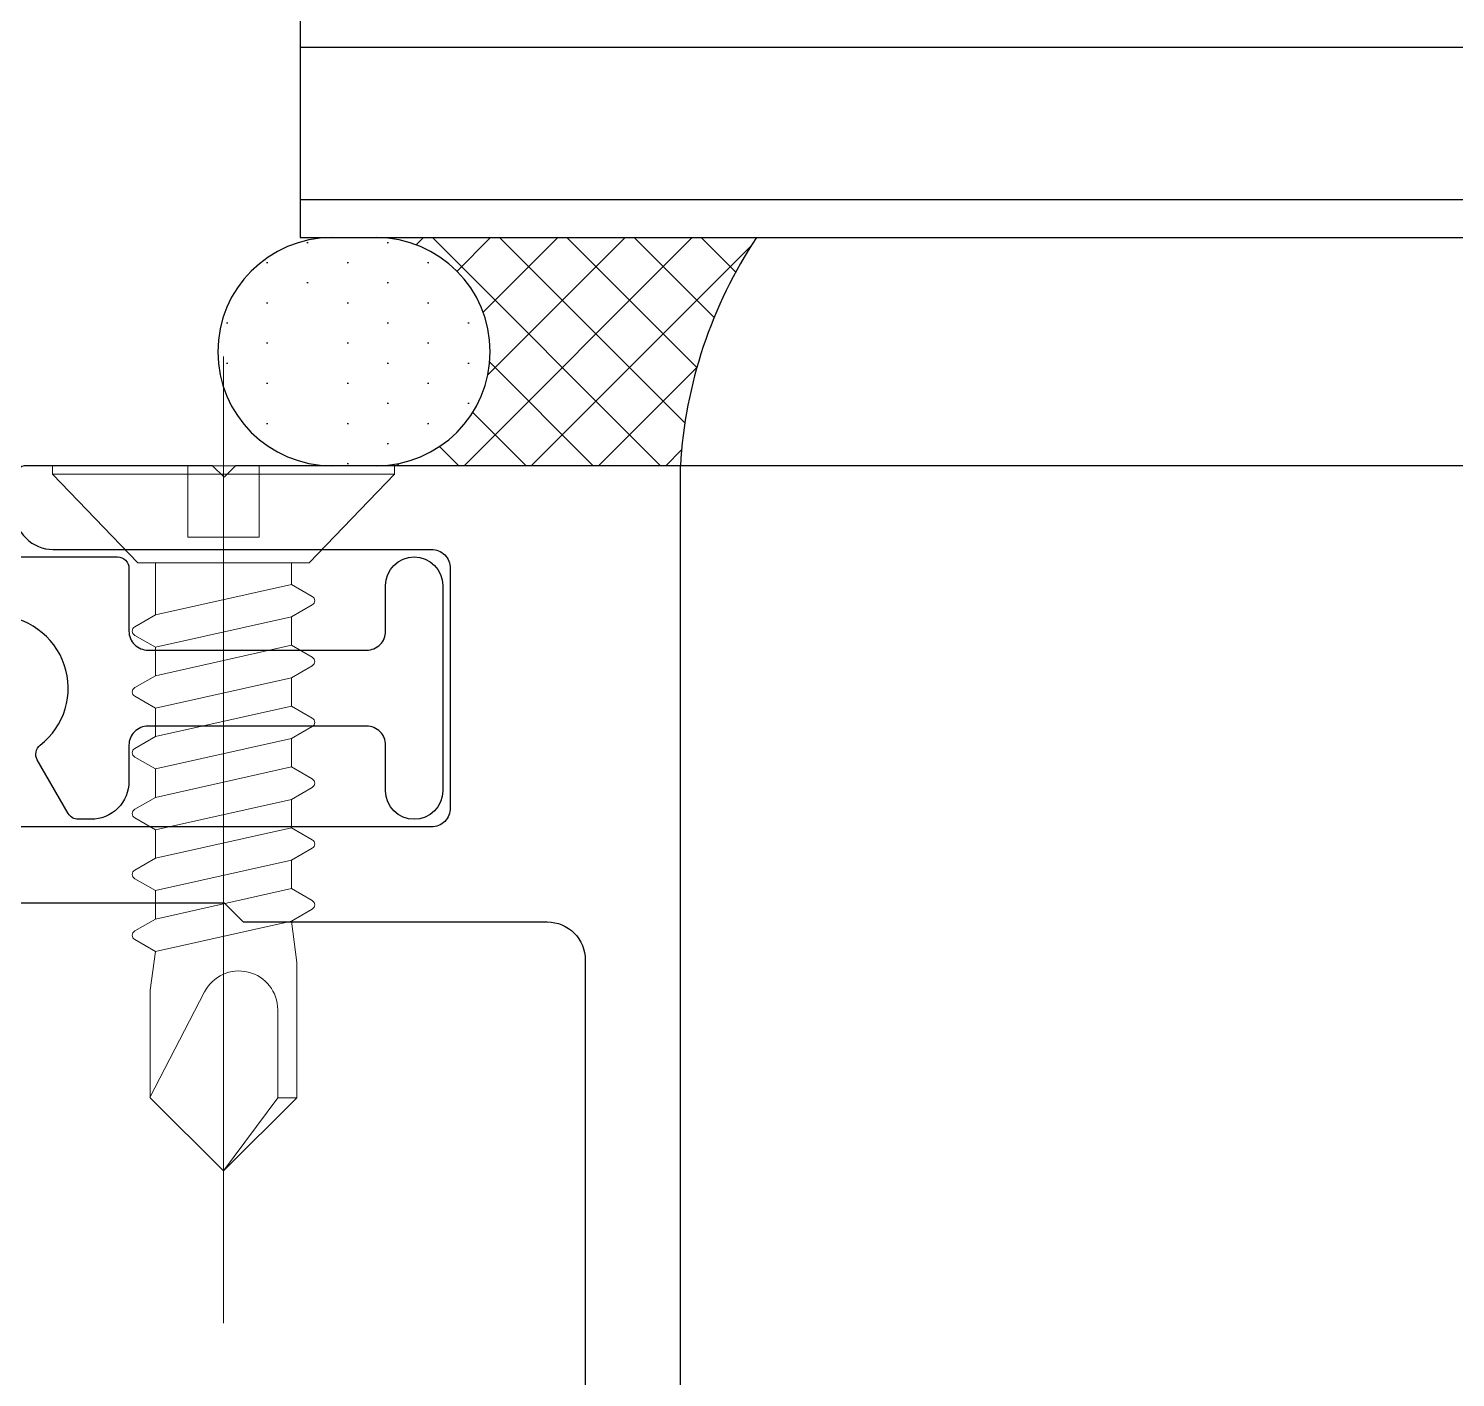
# Model space of a CAD drawing. Header units: millimetres. Extents: x 465 to 41696, y 198 to 5730.
# Drawn here: x 11493.6 to 11568.6, y 5350.8 to 5421.8 of the extents above; entities that cross this region are included whole.
import ezdxf

# ---------------------------------------------------------------- set-up
doc = ezdxf.new("R2010")
doc.units = ezdxf.units.MM
doc.header["$LTSCALE"] = 200
doc.linetypes.add('DASHED', pattern=[19.05, 12.7, -6.35])
doc.linetypes.add('PHANTOM', pattern=[2.5, 1.25, -0.25, 0.25, -0.25, 0.25, -0.25])
for name, color, linetype in [('A-BACKUPROD', 2, 'Continuous'), ('A-DIES', 3, 'Continuous'), ('ELE-8', 8, 'Continuous'), ('Glass', 4, 'Continuous'), ('Sealant', 1, 'Continuous')]:
    doc.layers.add(name, color=color, linetype=linetype)
doc.layers.add('SCREW', color=9, linetype='Continuous', lineweight=5)

# ---------------------------------------------------------------- blocks, each defined once
blk = doc.blocks.new('JA-DM-34(JA-D-326)')
at = {"layer": 'A-DIES'}
for points in [[(5109.503, 2471.392), (5109.503, 2571.392), (5097.803, 2571.392), (5097.503, 2571.092), (5097.203, 2571.392), (5092.303, 2571.392, 0.414214), (5092.003, 2571.092), (5092.003, 2570.192, 0.414214), (5093.003, 2569.192), (5102.953, 2569.192, -0.414214), (5103.453, 2568.692), (5103.453, 2562.392, -0.414214), (5102.953, 2561.892), (5056.053, 2561.892, -0.414214)], [(5061.503, 2559.892), (5067.503, 2559.892), (5068.003, 2559.392), (5091.003, 2559.392), (5091.503, 2559.892), (5097.503, 2559.892), (5098.003, 2559.392), (5106.003, 2559.392, -0.414214), (5107.003, 2558.392), (5107.003, 2540.892)]]:
    blk.add_lwpolyline(points, format="xyb", dxfattribs=at)
blk = doc.blocks.new('SC')
at = {"layer": 'SCREW', "color": 9}
for p, q in [((16364.657, -9698.824), (16364.657, -9689.824)), ((16364.882, -9689.824), (16364.657, -9689.824)), ((16361.787, -9694.324), (16387.207, -9694.324)), ((16364.882, -9698.824), (16364.657, -9698.824))]:
    blk.add_line(p, q, dxfattribs=at)
at = {"layer": 'SCREW', "color": 9, "linetype": 'Continuous'}
for p, q in [((16364.882, -9698.824), (16364.882, -9689.824)), ((16364.882, -9689.824), (16367.207, -9692.074)), ((16368.894, -9691.989), (16368.579, -9692.534)), ((16369.119, -9691.989), (16369.433, -9692.534)), ((16370.494, -9691.989), (16370.179, -9692.534)), ((16370.719, -9691.989), (16371.033, -9692.534)), ((16372.094, -9691.989), (16371.779, -9692.534)), ((16372.319, -9691.989), (16372.633, -9692.534)), ((16373.694, -9691.989), (16373.379, -9692.534)), ((16373.919, -9691.989), (16374.233, -9692.534)), ((16375.294, -9691.989), (16374.979, -9692.534)), ((16375.519, -9691.989), (16375.833, -9692.534)), ((16376.894, -9691.989), (16376.579, -9692.534)), ((16377.119, -9691.989), (16377.433, -9692.534)), ((16367.207, -9696.574), (16367.207, -9692.074)), ((16367.207, -9692.534), (16368.579, -9692.534)), ((16367.779, -9696.114), (16368.579, -9692.534)), ((16368.633, -9696.114), (16369.433, -9692.534)), ((16369.379, -9696.114), (16370.179, -9692.534)), ((16369.433, -9692.534), (16370.179, -9692.534)), ((16370.233, -9696.114), (16371.033, -9692.534)), ((16370.979, -9696.114), (16371.779, -9692.534)), ((16371.033, -9692.534), (16371.779, -9692.534)), ((16371.833, -9696.114), (16372.633, -9692.534)), ((16372.579, -9696.114), (16373.379, -9692.534)), ((16372.633, -9692.534), (16373.379, -9692.534)), ((16373.433, -9696.114), (16374.233, -9692.534)), ((16374.179, -9696.114), (16374.979, -9692.534)), ((16374.233, -9692.534), (16374.979, -9692.534)), ((16375.033, -9696.114), (16375.833, -9692.534)), ((16375.779, -9696.114), (16376.579, -9692.534)), ((16375.833, -9692.534), (16376.579, -9692.534)), ((16376.633, -9696.114), (16377.433, -9692.534)), ((16377.433, -9692.534), (16378.455, -9692.396)), ((16378.455, -9692.396), (16381.28, -9692.396)), ((16381.275, -9692.388), (16378.497, -9693.827)), ((16383.207, -9694.324), (16381.28, -9692.396)), ((16383.207, -9694.324), (16381.28, -9696.251)), ((16381.28, -9695.751), (16383.207, -9694.324)), ((16378.965, -9695.751), (16381.28, -9695.751)), ((16381.28, -9696.251), (16381.28, -9695.751)), ((16367.207, -9696.114), (16367.779, -9696.114)), ((16368.094, -9696.659), (16367.779, -9696.114)), ((16368.319, -9696.659), (16368.633, -9696.114)), ((16368.633, -9696.114), (16369.379, -9696.114)), ((16369.694, -9696.659), (16369.379, -9696.114)), ((16369.919, -9696.659), (16370.233, -9696.114)), ((16370.233, -9696.114), (16370.979, -9696.114)), ((16371.294, -9696.659), (16370.979, -9696.114)), ((16371.519, -9696.659), (16371.833, -9696.114)), ((16371.833, -9696.114), (16372.579, -9696.114)), ((16372.894, -9696.659), (16372.579, -9696.114)), ((16373.119, -9696.659), (16373.433, -9696.114)), ((16373.433, -9696.114), (16374.179, -9696.114)), ((16374.494, -9696.659), (16374.179, -9696.114)), ((16374.719, -9696.659), (16375.033, -9696.114)), ((16375.033, -9696.114), (16375.779, -9696.114)), ((16376.094, -9696.659), (16375.779, -9696.114)), ((16376.319, -9696.659), (16376.633, -9696.114)), ((16377.719, -9696.251), (16376.633, -9696.114)), ((16377.719, -9696.251), (16381.28, -9696.251)), ((16364.882, -9698.824), (16367.207, -9696.574))]:
    blk.add_line(p, q, dxfattribs=at)
at = {"layer": 'SCREW', "color": 9, "linetype": 'DASHED'}
for p, q in [((16366.532, -9693.386), (16364.657, -9693.386)), ((16366.532, -9695.261), (16366.532, -9693.386)), ((16366.532, -9695.261), (16364.657, -9695.261))]:
    blk.add_line(p, q, dxfattribs=at)
at = {"layer": 'SCREW', "color": 9, "linetype": 'Continuous'}
for centre, radius, start, end in [((16369.006, -9692.054), 0.13, 30, 150), ((16370.606, -9692.054), 0.13, 30, 150), ((16372.206, -9692.054), 0.13, 30, 150), ((16373.806, -9692.054), 0.13, 30, 150), ((16375.406, -9692.054), 0.13, 30, 150), ((16377.006, -9692.054), 0.13, 30, 150), ((16378.965, -9694.732), 1.019, 117.365, 270), ((16368.206, -9696.594), 0.13, 210, 330), ((16369.806, -9696.594), 0.13, 210, 330), ((16371.406, -9696.594), 0.13, 210, 330), ((16373.006, -9696.594), 0.13, 210, 330), ((16374.606, -9696.594), 0.13, 210, 330), ((16376.206, -9696.594), 0.13, 210, 330)]:
    blk.add_arc(centre, radius, start, end, dxfattribs=at)
blk = doc.blocks.new('JA-DM-03(JA-D-282)')
at = {"layer": 'A-DIES'}
blk.add_lwpolyline([(9.835, -5.3, 0.267949), (10.095, -5.15), (10.91, -3.737, 0.374693), (10.834, -3.351, -2.917647), (13.166, -3.351, 0.374693), (13.09, -3.737), (13.905, -5.15, 0.267949), (14.165, -5.3), (14.5, -5.3, 0.414214), (15.5, -4.3), (15.5, -3.35, -0.414214), (16, -2.85), (21.75, -2.85, -0.414214), (22.25, -3.35), (22.25, -4.55, 1), (23.75, -4.55), (23.75, 0.85, 1), (22.25, 0.85), (22.25, -0.35, -0.414214), (21.75, -0.85), (16, -0.85, -0.414214), (15.5, -0.35), (15.5, 1.3, 0.414214), (15.2, 1.6), (11, 1.6, -0.414214), (10, 2.6), (10, 4.117, -0.277513), (10.266, 4.558, 0.18552), (10.501, 4.829), (10.973, 6.127, 0.548619), (10.688, 6.499), (8.47, 6.305, 0.176327), (8.16, 6.16), (7.9, 5.9, 0.586901), (8.138, 5.06), (8.235, 5.034), (8.7, 3.3), (8.7, 3.1, -0.6885), (8.176, 2.9, 0.213422), (7.953, 3), (4.1, 3, -0.414214), (3.8, 3.3), (3.8, 3.516, -0.137872), (3.844, 3.672), (4.77, 5.189, 0.585524), (4.596, 5.5), (3.178, 5.5, 0.261413), (2.324, 5.021), (1.383, 3.479, -0.261413), (0.529, 3), (-0.529, 3, -0.261413), (-1.383, 3.479), (-2.324, 5.021, 0.261413), (-3.178, 5.5), (-4.596, 5.5, 0.585524), (-4.77, 5.189), (-3.844, 3.672, -0.137872), (-3.8, 3.516), (-3.8, 3.3, -0.414214), (-4.1, 3), (-7.953, 3, 0.213422), (-8.176, 2.9, -0.6885), (-8.7, 3.1), (-8.7, 3.3), (-8.235, 5.034), (-8.138, 5.06, 0.586901), (-7.9, 5.9), (-8.16, 6.16, 0.176327), (-8.47, 6.305), (-10.688, 6.499, 0.548619), (-10.973, 6.127), (-10.501, 4.829, 0.18552), (-10.266, 4.558, -0.277513), (-10, 4.117), (-10, 2.6, -0.414214), (-11, 1.6), (-15.2, 1.6, 0.414214), (-15.5, 1.3), (-15.5, -0.35, -0.414214), (-16, -0.85), (-21.75, -0.85, -0.414214), (-22.25, -0.35), (-22.25, 0.85, 1), (-23.75, 0.85), (-23.75, -4.55, 1), (-22.25, -4.55), (-22.25, -3.35, -0.414214), (-21.75, -2.85), (-16, -2.85, -0.414214), (-15.5, -3.35), (-15.5, -4.3, 0.414214), (-14.5, -5.3), (-14.165, -5.3, 0.267949), (-13.905, -5.15), (-13.09, -3.737, 0.374693), (-13.166, -3.351, -2.917647), (-10.834, -3.351, 0.374693), (-10.91, -3.737), (-10.095, -5.15, 0.267949), (-9.835, -5.3), (-9.5, -5.3, 0.414214), (-8.5, -4.3), (-8.5, -0.5, -0.414214), (-8, 0), (8, 0, -0.414214), (8.5, -0.5), (8.5, -4.3, 0.414214), (9.5, -5.3)], format="xyb", close=True, dxfattribs=at)
blk = doc.blocks.new('*U222')
at = {"layer": 'Glass', "color": 5, "linetype": 'PHANTOM', "ltscale": 2}
for p, q in [((21, -265.391), (21, 0)), ((25, 0), (25, -265.391))]:
    blk.add_line(p, q, dxfattribs=at)
at = {"layer": 'Glass'}
blk.add_lwpolyline([(20, -265.391), (20, 0), (26, 0), (26, -265.391)], dxfattribs=at)
blk = doc.blocks.new('*X226')
at = {"color": 0}
for p, q in [((571.334, 838.266), (577.107, 844.04)), ((572.751, 841.452), (575.339, 844.04)), ((572.875, 838.04), (578.875, 844.04)), ((573.156, 843.624), (573.572, 844.04)), ((579.709, 838.04), (573.709, 844.04)), ((578.2, 841.317), (575.477, 844.04)), ((578.648, 842.637), (577.245, 844.04)), ((579.519, 843.533), (579.012, 844.04)), ((580.581, 843.978), (580.643, 844.04)), ((580.805, 844.016), (580.78, 844.04)), ((577.941, 838.04), (573.068, 842.913)), ((576.174, 838.04), (572.754, 841.46)), ((574.643, 838.04), (578.249, 841.647)), ((574.406, 838.04), (572.301, 840.145)), ((576.411, 838.04), (578.373, 840.002)), ((572.638, 838.04), (571.732, 838.946)), ((578.178, 838.04), (579.061, 838.923)), ((579.946, 838.04), (580.136, 838.23))]:
    blk.add_line(p, q, dxfattribs=at)

msp = doc.modelspace()

# ---------------------------------------------------------------- hatches: boundary and pattern name
h = msp.add_hatch()
h.set_pattern_fill('DOTS', color=1, scale=1.333333, angle=90, style=0)
h.set_pattern_definition([(90, (36137.803, 8953.8102), (-2.11666667, 1.05833333), [0, -2.11666667])])
edge = h.paths.add_edge_path()
edge.add_arc((11511.881, 5404.76), 6, -89.99859, 89.99859, ccw=False)
edge.add_line((11511.881, 5398.76), (11508.996, 5398.76))
edge.add_arc((11509.784, 5405.239), 6.527, 238.55877, 263.07261, ccw=False)
edge.add_arc((11509.672, 5404.814), 6.107, 106.86715, 237.37217, ccw=False)
edge.add_line((11507.9, 5410.659), (11511.881, 5410.76))

# ---------------------------------------------------------------- linework, layer by layer
at = {"layer": 'A-BACKUPROD'}
for centre, start, end in [((11509.557, 5404.76), 90, 270), ((11511.881, 5404.76), 270, 90)]:
    msp.add_arc(centre, 6, start, end, dxfattribs=at)
at = {"layer": 'ELE-8'}
msp.add_line((12038.663, 5398.76), (11527.881, 5398.76), dxfattribs=at)
at = {"layer": 'Sealant'}
msp.add_arc((11552.166, 5397.332), 24.327, 146.4959, 176.6342, dxfattribs=at)

# ---------------------------------------------------------------- block references
at = {"xscale": -2, "yscale": 2, "zscale": 2, "rotation": 90}
for name, p in [('*U222', (11507.881, 5462.76)), ('SC', (-7884.795, 38128.074))]:
    msp.add_blockref(name, p, dxfattribs=at)
at = {"color": 252, "xscale": 2, "yscale": 2, "zscale": 2, "rotation": 180}
msp.add_blockref('*X226', (12674.256, 7086.84), dxfattribs=at)
at = {"yscale": 2, "zscale": 2}
for name, p, xscale in [('JA-DM-03(JA-D-282)', (11467.881, 5390.76), -2), ('JA-DM-34(JA-D-326)', (1308.876, 255.975), 2)]:
    msp.add_blockref(name, p, dxfattribs=dict(at, xscale=xscale))

doc.saveas('drawing.dxf')
